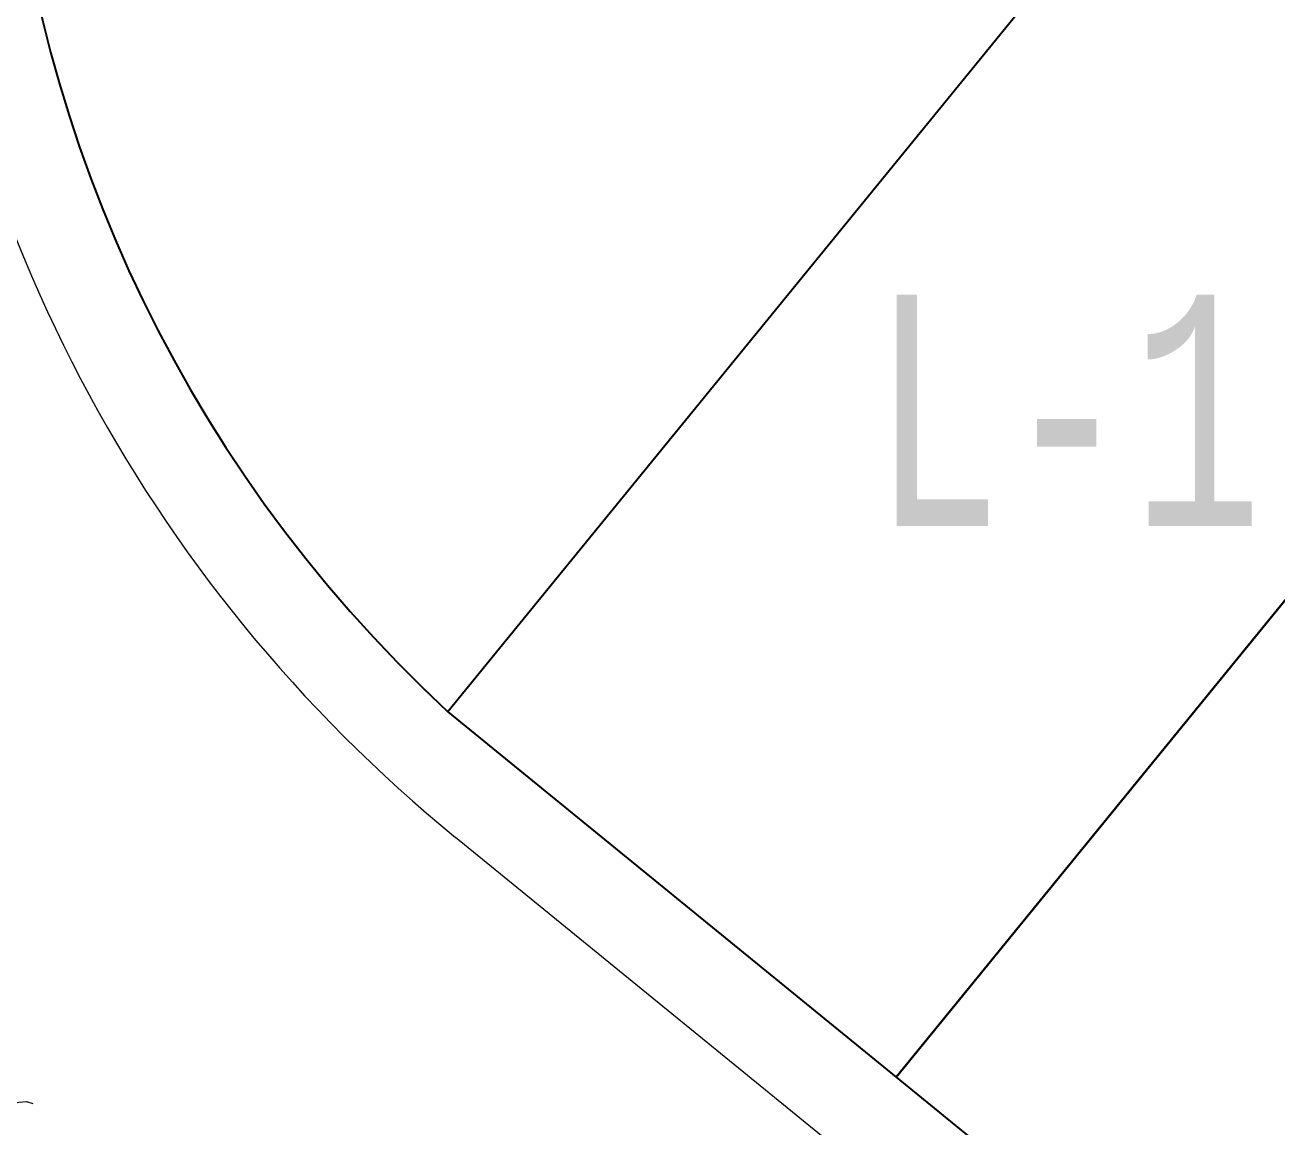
# Model space of a CAD drawing. Header units: millimetres. Extents: x 474016 to 477875, y 2288607 to 2292200.
# Drawn here: x 474379.33 to 474406.39, y 2289585.81 to 2289609.63 of the extents above; entities that cross this region are included whole.
import ezdxf
from ezdxf.enums import TextEntityAlignment as Align

# ---------------------------------------------------------------- set-up
doc = ezdxf.new("R2010")
doc.units = ezdxf.units.MM
doc.header["$LTSCALE"] = 50
for name, color, linetype, lineweight in [('BANQUETA', 251, 'Continuous', 5), ('EXT', 3, 'Continuous', 5), ('LOTES', 6, 'Continuous', 15)]:
    doc.layers.add(name, color=color, linetype=linetype, lineweight=lineweight)
doc.layers.add('CVL_LOTIF', color=1, linetype='Continuous')
doc.layers.add('MZ Y LT', color=7, linetype='Continuous', lineweight=13, true_color=0x0d2bf2)
doc.styles.add('MONOTXT4', font='MONOTXT4.shx', dxfattribs={"width": 0.55})

# ---------------------------------------------------------------- blocks, each defined once
blk = doc.blocks.new('Plarbol-031')
blk.add_lwpolyline([(1.9064, 1.34035), (1.980725, 1.4223), (2.053775, 1.4833), (2.137, 1.505525)])

msp = doc.modelspace()

# ---------------------------------------------------------------- linework, layer by layer
at = {"layer": 'BANQUETA'}
msp.add_line((474563.425, 2289449.562), (474388.637, 2289592.07), dxfattribs=at)
msp.add_arc((474408.858, 2289616.871), 32, 138.4122, 230.809, dxfattribs=at)
at = {"layer": 'CVL_LOTIF'}
for points in [[(474415.223, 2289607.811), (474405.535, 2289615.71), (474388.474, 2289594.783), (474398.162, 2289586.885)], [(474424.911, 2289599.912), (474415.223, 2289607.811), (474398.162, 2289586.885), (474407.85, 2289578.986)]]:
    msp.add_lwpolyline(points, close=True, dxfattribs=at)
msp.add_arc((474408.963, 2289616.836), 30.102, 138.4951, 227.1039, dxfattribs=at)
at = {"layer": 'LOTES'}
for points in [[(474388.474, 2289594.783), (474405.535, 2289615.71)], [(474398.162, 2289586.885), (474415.223, 2289607.811)]]:
    msp.add_lwpolyline(points, dxfattribs=at)

# ---------------------------------------------------------------- block references
at = {"layer": 'EXT', "xscale": 1.71989999994179, "yscale": 1.71989999994179, "zscale": 1.71989999994179, "rotation": 325.9356466897348}
msp.add_blockref('Plarbol-031', (474375.007, 2289586.228), dxfattribs=at)

# ---------------------------------------------------------------- texts
at = {"layer": 'MZ Y LT', "lineweight": 13, "style": 'MONOTXT4', "width": 0.65}
msp.add_text('L-1', height=5, dxfattribs=at).set_placement((474401.849, 2289601.297), align=Align.MIDDLE)

doc.saveas('drawing.dxf')
